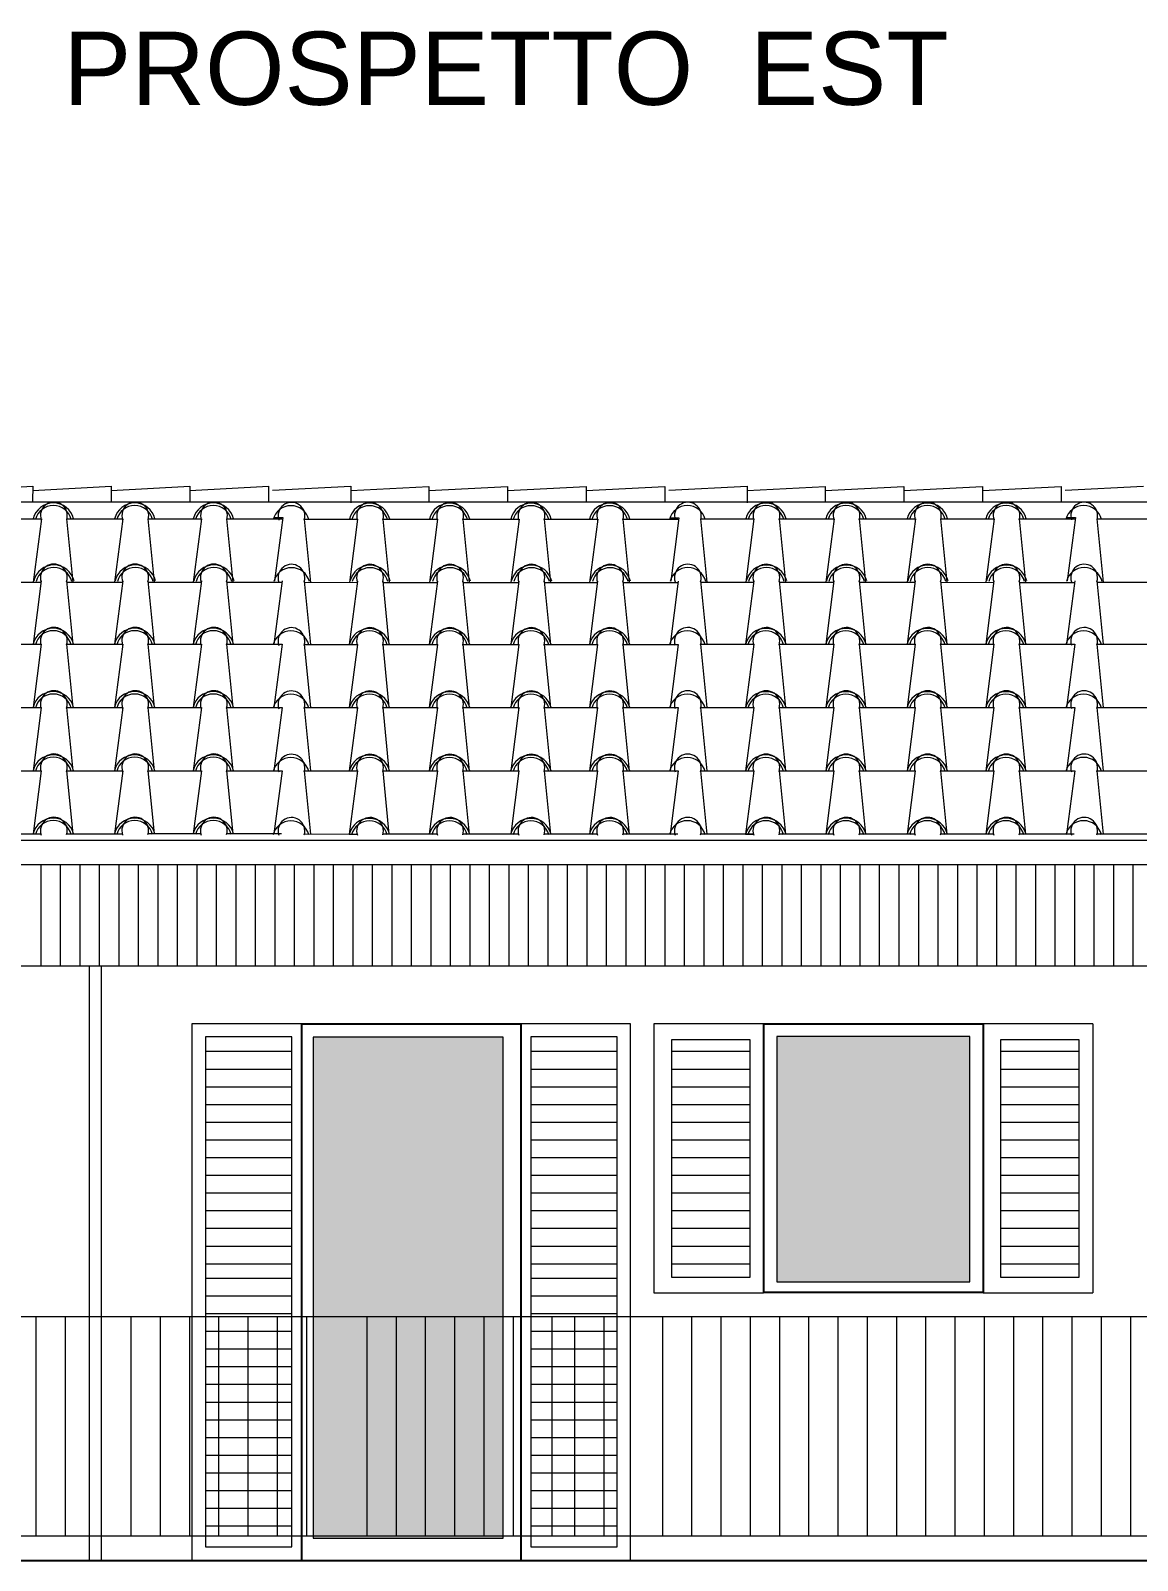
# Model space of a CAD drawing. Header units: millimetres. Extents: x -2768 to 386734, y -140 to 258833.
# Drawn here: x 194187 to 198727, y 143022 to 149295 of the extents above; entities that cross this region are included whole.
import ezdxf

# ---------------------------------------------------------------- set-up
doc = ezdxf.new("R2010")
doc.units = ezdxf.units.MM
for name, color, linetype, lineweight in [('parapetto', 251, 'Continuous', 9), ('PROIEZIONI', 145, 'Continuous', 5), ('rilievo', 7, 'Continuous', 25), ('TETTO', 6, 'Continuous', 20), ('TRATTEGGIO_tetto', 1, 'Continuous', 0), ('VARIE', 4, 'Continuous', 13)]:
    doc.layers.add(name, color=color, linetype=linetype, lineweight=lineweight)
doc.styles.add('Annotativa', font='arial.ttf')

msp = doc.modelspace()

# ---------------------------------------------------------------- hatches: boundary and pattern name
at = {"layer": 'rilievo', "linetype": 'ByBlock', "ltscale": 0.13}
h = msp.add_hatch(color=254, dxfattribs=at)
h.set_gradient(color1=(196, 192, 195), one_color=1)
h.paths.add_polyline_path([(195346, 145167.6), (195346, 143112.9), (196125.4, 143112.9), (196125.4, 145167.6)])
h = msp.add_hatch(color=254, dxfattribs=at)
h.set_gradient(color1=(196, 192, 195), one_color=1)
h.paths.add_polyline_path([(197248.4, 145170), (197248.4, 144164.9), (198039.4, 144164.9), (198039.4, 145170)])

# ---------------------------------------------------------------- linework, layer by layer
at = {"layer": 'parapetto', "ltscale": 0.13}
for p, q in [((194228.3, 145874.8), (194228.3, 145458.2)), ((194308.3, 145874.8), (194308.3, 145458.2)), ((194308.3, 145874.8), (194308.3, 145458.2)), ((194388.3, 145874.8), (194388.3, 145458.2)), ((194468.3, 145874.8), (194468.3, 145458.2)), ((194548.3, 145874.8), (194548.3, 145458.2)), ((194628.3, 145874.8), (194628.3, 145458.2)), ((194708.3, 145874.8), (194708.3, 145458.2)), ((194788.3, 145874.8), (194788.3, 145458.2)), ((194868.3, 145874.8), (194868.3, 145458.2)), ((194868.3, 145874.8), (194868.3, 145458.2)), ((194948.3, 145874.8), (194948.3, 145458.2)), ((195028.3, 145874.8), (195028.3, 145458.2)), ((195108.3, 145874.8), (195108.3, 145458.2)), ((195188.3, 145874.8), (195188.3, 145458.2)), ((195268.3, 145874.8), (195268.3, 145458.2)), ((195348.3, 145874.8), (195348.3, 145458.2)), ((195428.3, 145874.8), (195428.3, 145458.2)), ((195428.3, 145874.8), (195428.3, 145458.2)), ((195508.3, 145874.8), (195508.3, 145458.2)), ((195588.3, 145874.8), (195588.3, 145458.2)), ((195668.3, 145874.8), (195668.3, 145458.2)), ((195748.3, 145874.8), (195748.3, 145458.2)), ((195828.3, 145874.8), (195828.3, 145458.2)), ((195908.3, 145874.8), (195908.3, 145458.2)), ((195988.3, 145874.8), (195988.3, 145458.2)), ((195988.3, 145874.8), (195988.3, 145458.2)), ((196068.3, 145874.8), (196068.3, 145458.2)), ((196148.3, 145874.8), (196148.3, 145458.2)), ((196228.3, 145874.8), (196228.3, 145458.2)), ((196308.3, 145874.8), (196308.3, 145458.2)), ((196388.3, 145874.8), (196388.3, 145458.2)), ((196468.3, 145874.8), (196468.3, 145458.2)), ((196548.3, 145874.8), (196548.3, 145458.2)), ((196548.3, 145874.8), (196548.3, 145458.2)), ((196628.3, 145874.8), (196628.3, 145458.2)), ((196708.3, 145874.8), (196708.3, 145458.2)), ((196788.3, 145874.8), (196788.3, 145458.2)), ((196868.3, 145874.8), (196868.3, 145458.2)), ((196948.3, 145874.8), (196948.3, 145458.2)), ((197028.3, 145874.8), (197028.3, 145458.2)), ((197108.3, 145874.8), (197108.3, 145458.2)), ((197108.3, 145874.8), (197108.3, 145458.2)), ((197188.3, 145874.8), (197188.3, 145458.2)), ((197268.3, 145874.8), (197268.3, 145458.2)), ((197348.3, 145874.8), (197348.3, 145458.2)), ((197428.3, 145874.8), (197428.3, 145458.2)), ((197508.3, 145874.8), (197508.3, 145458.2)), ((197588.3, 145874.8), (197588.3, 145458.2)), ((197668.3, 145874.8), (197668.3, 145458.2)), ((197668.3, 145874.8), (197668.3, 145458.2)), ((197748.3, 145874.8), (197748.3, 145458.2)), ((197828.3, 145874.8), (197828.3, 145458.2)), ((197908.3, 145874.8), (197908.3, 145458.2)), ((197988.3, 145874.8), (197988.3, 145458.2)), ((198068.3, 145874.8), (198068.3, 145458.2)), ((198148.3, 145874.8), (198148.3, 145458.2)), ((198228.3, 145874.8), (198228.3, 145458.2)), ((198228.3, 145874.8), (198228.3, 145458.2)), ((198308.3, 145874.8), (198308.3, 145458.2)), ((198388.3, 145874.8), (198388.3, 145458.2)), ((198468.3, 145874.8), (198468.3, 145458.2)), ((198548.3, 145874.8), (198548.3, 145458.2)), ((198628.3, 145874.8), (198628.3, 145458.2)), ((198708.3, 145874.8), (198708.3, 145458.2)), ((194428.3, 143022.3), (194428.3, 145458.2)), ((194428.3, 143022.3), (194428.3, 145458.2)), ((194478.3, 143022.3), (194478.3, 145458.2)), ((198543.7, 145222.3), (198543.7, 144119.3)), ((194904.3, 145109.7), (195227.3, 145109.7)), ((194904.3, 145109.7), (195258.1, 145109.7)), ((196239.3, 145109.7), (196562.3, 145109.7)), ((196239.3, 145109.7), (196593.1, 145109.7)), ((196815.4, 145109.7), (197138.3, 145109.7)), ((198165.4, 145109.7), (198488.3, 145109.7)), ((194904.3, 145037.1), (195258.1, 145037.1)), ((196239.3, 145037.1), (196593.1, 145037.1)), ((196815.4, 145037.1), (197138.3, 145037.1)), ((198165.4, 145037.1), (198488.3, 145037.1)), ((194904.3, 144964.5), (195258.1, 144964.5)), ((196239.3, 144964.5), (196593.1, 144964.5)), ((196815.4, 144964.5), (197138.3, 144964.5)), ((198165.4, 144964.5), (198488.3, 144964.5)), ((194904.3, 144892), (195258.1, 144892)), ((196239.3, 144892), (196593.1, 144892)), ((196815.4, 144892), (197138.3, 144892)), ((198165.4, 144892), (198488.3, 144892)), ((194904.3, 144819.4), (195258.1, 144819.4)), ((196239.3, 144819.4), (196593.1, 144819.4)), ((196815.4, 144819.4), (197138.3, 144819.4)), ((198165.4, 144819.4), (198488.3, 144819.4)), ((194904.3, 144746.8), (195258.1, 144746.8)), ((196239.3, 144746.8), (196593.1, 144746.8)), ((196815.4, 144746.8), (197138.3, 144746.8)), ((198165.4, 144746.8), (198488.3, 144746.8)), ((194904.3, 144674.2), (195258.1, 144674.2)), ((196239.3, 144674.2), (196593.1, 144674.2)), ((196815.4, 144674.2), (197138.3, 144674.2)), ((198165.4, 144674.2), (198488.3, 144674.2)), ((194904.3, 144601.7), (195258.1, 144601.7)), ((196239.3, 144601.7), (196593.1, 144601.7)), ((196815.4, 144601.7), (197138.3, 144601.7)), ((198165.4, 144601.7), (198488.3, 144601.7)), ((194904.3, 144529.1), (195258.1, 144529.1)), ((196239.3, 144529.1), (196593.1, 144529.1)), ((196815.4, 144529.1), (197138.3, 144529.1)), ((198165.4, 144529.1), (198488.3, 144529.1)), ((194904.3, 144456.5), (195258.1, 144456.5)), ((196239.3, 144456.5), (196593.1, 144456.5)), ((196815.4, 144456.5), (197138.3, 144456.5)), ((198165.4, 144456.5), (198488.3, 144456.5)), ((194904.3, 144384), (195258.1, 144384)), ((196239.3, 144384), (196593.1, 144384)), ((196815.4, 144384), (197138.3, 144384)), ((198165.4, 144384), (198488.3, 144384)), ((194904.3, 144311.4), (195258.1, 144311.4)), ((196239.3, 144311.4), (196593.1, 144311.4)), ((196815.4, 144311.4), (197138.3, 144311.4)), ((198165.4, 144311.4), (198488.3, 144311.4)), ((194904.3, 144238.8), (195258.1, 144238.8)), ((196239.3, 144238.8), (196593.1, 144238.8)), ((196815.4, 144238.8), (197138.3, 144238.8)), ((198165.4, 144238.8), (198488.3, 144238.8)), ((194904.3, 144179.7), (195227.3, 144179.7)), ((194904.3, 144179.7), (195258.1, 144179.7)), ((196239.3, 144179.7), (196562.3, 144179.7)), ((196239.3, 144179.7), (196593.1, 144179.7)), ((194904.3, 144107.1), (195258.1, 144107.1)), ((196239.3, 144107.1), (196593.1, 144107.1)), ((190366.2, 144022.3), (206128.3, 144022.3)), ((194208.3, 144022.3), (194208.3, 143122.3)), ((194328.3, 144022.3), (194328.3, 143122.3)), ((194428.3, 143022.3), (194428.3, 144022.3)), ((194598.3, 144022.3), (194598.3, 143122.3)), ((194718.3, 144022.3), (194718.3, 143122.3)), ((194838.3, 144022.3), (194838.3, 143122.3)), ((194904.3, 144034.5), (195258.1, 144034.5)), ((194958.3, 144022.3), (194958.3, 143122.3)), ((195078.3, 144022.3), (195078.3, 143122.3)), ((195198.3, 144022.3), (195198.3, 143122.3)), ((195318.3, 144022.3), (195318.3, 143122.3)), ((195566, 144022.3), (195566, 143122.3)), ((195686, 144022.3), (195686, 143122.3)), ((195806, 144022.3), (195806, 143122.3)), ((195926, 144022.3), (195926, 143122.3)), ((196046, 144022.3), (196046, 143122.3)), ((196166, 144022.3), (196166, 143122.3)), ((196239.3, 144034.5), (196593.1, 144034.5)), ((196324.9, 144022.3), (196324.9, 143122.3)), ((196418.3, 144022.3), (196418.3, 143122.3)), ((196538.3, 144022.3), (196538.3, 143122.3)), ((196778.3, 144022.3), (196778.3, 143122.3)), ((196898.3, 144022.3), (196898.3, 143122.3)), ((197018.3, 144022.3), (197018.3, 143122.3)), ((197138.3, 144022.3), (197138.3, 143122.3)), ((197258.3, 144022.3), (197258.3, 143122.3)), ((197378.3, 144022.3), (197378.3, 143122.3)), ((197498.3, 144022.3), (197498.3, 143122.3)), ((197618.3, 144022.3), (197618.3, 143122.3)), ((197738.3, 144022.3), (197738.3, 143122.3)), ((197858.3, 144022.3), (197858.3, 143122.3)), ((197978.3, 144022.3), (197978.3, 143122.3)), ((198098.3, 144022.3), (198098.3, 143122.3)), ((198218.3, 144022.3), (198218.3, 143122.3)), ((198338.3, 144022.3), (198338.3, 143122.3)), ((198458.3, 144022.3), (198458.3, 143122.3)), ((198578.3, 144022.3), (198578.3, 143122.3)), ((198698.3, 144022.3), (198698.3, 143122.3)), ((194904.3, 143962), (195258.1, 143962)), ((196239.3, 143962), (196593.1, 143962)), ((194904.3, 143889.4), (195258.1, 143889.4)), ((196239.3, 143889.4), (196593.1, 143889.4)), ((194904.3, 143816.8), (195258.1, 143816.8)), ((196239.3, 143816.8), (196593.1, 143816.8)), ((194904.3, 143744.3), (195258.1, 143744.3)), ((196239.3, 143744.3), (196593.1, 143744.3)), ((194904.3, 143671.7), (195258.1, 143671.7)), ((196239.3, 143671.7), (196593.1, 143671.7)), ((194904.3, 143599.1), (195258.1, 143599.1)), ((196239.3, 143599.1), (196593.1, 143599.1)), ((194904.3, 143526.6), (195258.1, 143526.6)), ((196239.3, 143526.6), (196593.1, 143526.6)), ((194904.3, 143454), (195258.1, 143454)), ((196239.3, 143454), (196593.1, 143454)), ((194904.3, 143381.4), (195258.1, 143381.4)), ((196239.3, 143381.4), (196593.1, 143381.4)), ((194904.3, 143308.8), (195258.1, 143308.8)), ((196239.3, 143308.8), (196593.1, 143308.8)), ((194904.3, 143236.3), (195258.1, 143236.3)), ((196239.3, 143236.3), (196593.1, 143236.3)), ((194904.3, 143163.7), (195258.1, 143163.7)), ((196239.3, 143163.7), (196593.1, 143163.7)), ((206128.3, 143120.2), (190308.3, 143122.3))]:
    msp.add_line(p, q, dxfattribs=at)
for points in [[(194848.3, 145222.3), (194848.3, 143022.3), (195298.3, 143022.3), (195298.3, 145222.3)], [(196198.3, 145222.3), (196198.3, 143022.3), (196648.3, 143022.3), (196648.3, 145222.3)], [(194904.3, 145168.8), (194904.3, 143077.9), (195258.1, 143077.9), (195258.1, 145168.8)], [(195346, 145167.6), (195346, 143112.9), (196125.4, 143112.9), (196125.4, 145167.6)], [(196239.3, 145168.8), (196239.3, 143077.9), (196593.1, 143077.9), (196593.1, 145168.8)], [(196815.4, 145157.2), (196815.4, 144183.9), (197138.3, 144183.9), (197138.3, 145157.2)], [(197248.4, 145170), (197248.4, 144164.9), (198039.4, 144164.9), (198039.4, 145170)], [(198165.4, 145157.2), (198165.4, 144183.9), (198488.3, 144183.9), (198488.3, 145157.2)]]:
    msp.add_lwpolyline(points, close=True, dxfattribs=at)
for points in [[(197193.7, 145222.3), (196743.7, 145222.3), (196743.7, 144119.3), (197193.7, 144119.3)], [(198543.7, 145222.3), (198093.7, 145222.3), (198093.7, 144119.3), (198543.7, 144119.3)]]:
    msp.add_lwpolyline(points, dxfattribs=at)
at = {"layer": 'PROIEZIONI'}
for p, q in [((203641.8, 147361.9), (191228.3, 147361.9)), ((191228.3, 145975.1), (205161.4, 145975.1))]:
    msp.add_line(p, q, dxfattribs=at)
at = {"layer": 'rilievo', "ltscale": 0.13}
for p, q in [((195298.3, 145222.3), (195298.3, 143022.3)), ((195298.3, 145222.3), (196198.3, 145222.3)), ((196198.3, 145222.3), (196198.3, 143022.3)), ((197193.7, 145222.3), (197193.7, 144122.3)), ((197193.7, 145222.3), (198093.7, 145222.3)), ((198093.7, 145222.3), (198093.7, 144122.3)), ((197193.7, 144122.3), (198093.7, 144122.3)), ((190308.3, 143022.3), (206128.3, 143022.3))]:
    msp.add_line(p, q, dxfattribs=at)
at = {"layer": 'TETTO'}
msp.add_line((191228.3, 145875.1), (205161.4, 145875.1), dxfattribs=at)
at = {"layer": 'TRATTEGGIO_tetto'}
for p, q in [((193875.2, 147409.7), (194195.4, 147426.4)), ((194195.4, 147426.4), (194195.3, 147365.4)), ((194195.4, 147409.6), (194517.9, 147426.5)), ((194517.9, 147409.7), (194840.5, 147426.6)), ((194517.9, 147426.5), (194517.9, 147362.4)), ((194840.5, 147426.6), (194840.4, 147362.5)), ((194840.5, 147409.7), (195163, 147426.6)), ((195163, 147426.6), (195163, 147361.6)), ((195178.9, 147410.1), (195500.5, 147426.9)), ((195500.5, 147426.9), (195500.5, 147358)), ((195500.5, 147408.7), (195820.7, 147425.4)), ((195820.7, 147408.6), (196143.3, 147425.5)), ((195820.7, 147425.4), (195820.7, 147364.4)), ((196143.3, 147425.5), (196143.2, 147361.4)), ((196143.3, 147408.7), (196465.8, 147425.6)), ((196465.8, 147425.6), (196465.8, 147361.5)), ((196465.8, 147408.7), (196788.4, 147425.6)), ((196788.4, 147425.6), (196788.4, 147360.6)), ((196804.9, 147410.6), (197126.4, 147427.4)), ((197126.4, 147427.4), (197126.4, 147358.5)), ((197126.4, 147409.2), (197446.6, 147426)), ((197446.6, 147426), (197446.6, 147364.9)), ((197446.6, 147409.1), (197769.2, 147426)), ((197769.2, 147426), (197769.1, 147362)), ((197769.2, 147409.2), (198091.8, 147426.1)), ((198091.7, 147409.3), (198414.3, 147426.2)), ((198091.8, 147426.1), (198091.7, 147362.1)), ((198414.3, 147426.2), (198414.3, 147361.2)), ((198430.6, 147410.7), (198752.2, 147427.5)), ((194007.3, 147293.1), (194229.4, 147293.1)), ((194197.4, 147293.1), (194231.3, 147293.1)), ((194231.3, 147293.1), (194197.4, 147033.6)), ((194334.6, 147293.1), (194360.5, 147033.6)), ((194335.7, 147293.1), (194563.1, 147293.1)), ((194531.2, 147293.1), (194565, 147293.1)), ((194565, 147293.1), (194531.2, 147033.6)), ((194668.3, 147293.1), (194694.2, 147033.6)), ((194669.4, 147293.1), (194885.8, 147293.1)), ((194853.8, 147293.1), (194887.7, 147293.1)), ((194887.7, 147293.1), (194853.8, 147033.6)), ((194991, 147293.1), (195016.9, 147033.6)), ((194992.1, 147293.1), (195216.9, 147293.1)), ((195187.2, 147298.5), (195221, 147298.5)), ((195221, 147298.5), (195187.2, 147038.9)), ((195309.3, 147292.1), (195335.1, 147032.6)), ((195310.3, 147292.1), (195526.4, 147292.1)), ((195494.4, 147292.1), (195528.2, 147292.1)), ((195528.2, 147292.1), (195494.4, 147032.6)), ((195631.6, 147292.1), (195657.4, 147032.6)), ((195632.6, 147292.1), (195854.8, 147292.1)), ((195822.8, 147292.1), (195856.6, 147292.1)), ((195856.6, 147292.1), (195822.8, 147032.6)), ((195960, 147292.1), (195985.8, 147032.6)), ((195961, 147292.1), (196188.5, 147292.1)), ((196156.5, 147292.1), (196190.4, 147292.1)), ((196190.4, 147292.1), (196156.5, 147032.6)), ((196293.7, 147292.1), (196319.5, 147032.6)), ((196294.8, 147292.1), (196511.2, 147292.1)), ((196479.2, 147292.1), (196513, 147292.1)), ((196513, 147292.1), (196479.2, 147032.6)), ((196616.4, 147292.1), (196642.2, 147032.6)), ((196617.5, 147292.1), (196842.2, 147292.1)), ((196812.5, 147297.5), (196846.4, 147297.5)), ((196846.4, 147297.5), (196812.5, 147037.9)), ((196935.2, 147292.7), (196961, 147033.2)), ((196936.3, 147292.7), (197152.3, 147292.7)), ((197120.3, 147292.7), (197154.2, 147292.7)), ((197154.2, 147292.7), (197120.3, 147033.2)), ((197257.5, 147292.7), (197283.3, 147033.2)), ((197258.6, 147292.7), (197480.7, 147292.7)), ((197448.7, 147292.7), (197482.5, 147292.7)), ((197482.5, 147292.7), (197448.7, 147033.2)), ((197585.9, 147292.7), (197611.7, 147033.2)), ((197587, 147292.7), (197814.4, 147292.7)), ((197782.4, 147292.7), (197816.3, 147292.7)), ((197816.3, 147292.7), (197782.4, 147033.2)), ((197919.6, 147292.7), (197945.5, 147033.2)), ((197920.7, 147292.7), (198137.1, 147292.7)), ((198105.1, 147292.7), (198139, 147292.7)), ((198139, 147292.7), (198105.1, 147033.2)), ((198242.3, 147292.7), (198268.1, 147033.2)), ((198243.4, 147292.7), (198468.2, 147292.7)), ((198438.4, 147298), (198472.3, 147298)), ((198472.3, 147298), (198438.4, 147038.5)), ((198560.9, 147292.7), (198586.8, 147033.2)), ((198562, 147292.7), (198778, 147292.7)), ((194006.3, 147033.5), (194230.1, 147033.4)), ((194230.9, 147038.9), (194197, 146779.4)), ((194334.2, 147038.9), (194360, 146779.4)), ((194334.8, 147033.3), (194563.8, 147033.2)), ((194564.6, 147038.9), (194530.7, 146779.4)), ((194667.9, 147038.9), (194693.8, 146779.4)), ((194668.5, 147033.1), (194886.5, 147033)), ((194887.3, 147038.9), (194853.4, 146779.4)), ((194990.6, 147038.9), (195016.5, 146779.4)), ((194991.2, 147033), (195217.6, 147032.8)), ((195218.3, 147038.9), (195184.5, 146779.4)), ((195308.8, 147037.9), (195334.7, 146778.4)), ((195309.4, 147032.7), (195527.1, 147032.5)), ((195527.8, 147037.9), (195494, 146778.4)), ((195631.1, 147037.9), (195657, 146778.4)), ((195631.7, 147032.5), (195855.5, 147032.4)), ((195856.2, 147037.9), (195822.3, 146778.4)), ((195959.5, 147037.9), (195985.4, 146778.4)), ((195960.1, 147032.3), (196189.2, 147032.2)), ((196190, 147037.9), (196156.1, 146778.4)), ((196293.3, 147037.9), (196319.1, 146778.4)), ((196293.9, 147032.1), (196511.9, 147032)), ((196512.6, 147037.9), (196478.8, 146778.4)), ((196616, 147037.9), (196641.8, 146778.4)), ((196616.6, 147032), (196842.9, 147031.8)), ((196843.7, 147037.9), (196809.8, 146778.4)), ((196934.8, 147038.5), (196960.6, 146779)), ((196935.3, 147033.2), (197153, 147033.1)), ((197153.7, 147038.5), (197119.9, 146779)), ((197257.1, 147038.5), (197282.9, 146779)), ((197257.6, 147033), (197481.4, 147032.9)), ((197482.1, 147038.5), (197448.3, 146779)), ((197585.5, 147038.5), (197611.3, 146779)), ((197586, 147032.9), (197815.1, 147032.7)), ((197815.9, 147038.5), (197782, 146779)), ((197919.2, 147038.5), (197945.1, 146779)), ((197919.8, 147032.7), (198137.8, 147032.6)), ((198138.5, 147038.5), (198104.7, 146779)), ((198241.9, 147038.5), (198267.7, 146779)), ((198242.5, 147032.5), (198468.8, 147032.4)), ((198469.6, 147038.5), (198435.8, 146779)), ((198560.5, 147038.5), (198586.3, 146779)), ((198561, 147033.3), (198778.8, 147033.1)), ((194006.9, 146779.4), (194229, 146779.4)), ((194197, 146779.4), (194230.9, 146779.4)), ((194230.9, 146779.4), (194197, 146519.9)), ((194334.2, 146779.4), (194360, 146519.9)), ((194335.3, 146779.4), (194562.7, 146779.4)), ((194530.7, 146779.4), (194564.6, 146779.4)), ((194564.6, 146779.4), (194530.7, 146519.9)), ((194667.9, 146779.4), (194693.8, 146519.9)), ((194669, 146779.4), (194885.4, 146779.4)), ((194853.4, 146779.4), (194887.3, 146779.4)), ((194887.3, 146779.4), (194853.4, 146519.9)), ((194990.6, 146779.4), (195016.5, 146519.9)), ((194991.7, 146779.4), (195216.5, 146779.4)), ((195184.5, 146779.4), (195218.3, 146779.4)), ((195218.3, 146779.4), (195184.5, 146519.9)), ((195308.8, 146778.4), (195334.7, 146518.9)), ((195309.9, 146778.4), (195525.9, 146778.4)), ((195494, 146778.4), (195527.8, 146778.4)), ((195527.8, 146778.4), (195494, 146518.9)), ((195631.1, 146778.4), (195657, 146518.9)), ((195632.2, 146778.4), (195854.3, 146778.4)), ((195856.2, 146778.4), (195822.3, 146518.9)), ((195822.4, 146778.4), (195856.2, 146778.4)), ((195959.5, 146778.4), (195985.4, 146518.9)), ((195960.6, 146778.4), (196188.1, 146778.4)), ((196156.1, 146778.4), (196190, 146778.4)), ((196190, 146778.4), (196156.1, 146518.9)), ((196293.3, 146778.4), (196319.1, 146518.9)), ((196294.4, 146778.4), (196510.8, 146778.4)), ((196478.8, 146778.4), (196512.6, 146778.4)), ((196512.6, 146778.4), (196478.8, 146518.9)), ((196616, 146778.4), (196641.8, 146518.9)), ((196617, 146778.4), (196841.8, 146778.4)), ((196809.8, 146778.4), (196843.7, 146778.4)), ((196843.7, 146778.4), (196809.8, 146518.9)), ((196934.8, 146779), (196960.6, 146519.5)), ((196935.8, 146779), (197151.9, 146779)), ((197119.9, 146779), (197153.7, 146779)), ((197153.7, 146779), (197119.9, 146519.5)), ((197257.1, 146779), (197282.9, 146519.5)), ((197258.1, 146779), (197480.3, 146779)), ((197448.3, 146779), (197482.1, 146779)), ((197482.1, 146779), (197448.3, 146519.5)), ((197585.5, 146779), (197611.3, 146519.5)), ((197586.5, 146779), (197814, 146779)), ((197782, 146779), (197815.9, 146779)), ((197815.9, 146779), (197782, 146519.5)), ((197919.2, 146779), (197945.1, 146519.5)), ((197920.3, 146779), (198136.7, 146779)), ((198104.7, 146779), (198138.5, 146779)), ((198138.5, 146779), (198104.7, 146519.5)), ((198241.9, 146779), (198267.7, 146519.5)), ((198243, 146779), (198467.7, 146779)), ((198435.8, 146779), (198469.6, 146779)), ((198469.6, 146779), (198435.8, 146519.5)), ((198560.5, 146779), (198586.3, 146519.5)), ((198561.6, 146779), (198777.6, 146779)), ((194006.9, 146519.9), (194229, 146519.9)), ((194197, 146519.9), (194230.9, 146519.9)), ((194230.9, 146519.9), (194197, 146260.4)), ((194334.2, 146519.9), (194360, 146260.4)), ((194335.3, 146519.9), (194562.7, 146519.9)), ((194530.7, 146519.9), (194564.6, 146519.9)), ((194564.6, 146519.9), (194530.7, 146260.4)), ((194667.9, 146519.9), (194693.8, 146260.4)), ((194669, 146519.9), (194885.4, 146519.9)), ((194853.4, 146519.9), (194887.3, 146519.9)), ((194887.3, 146519.9), (194853.4, 146260.4)), ((194990.6, 146519.9), (195016.5, 146260.4)), ((194991.7, 146519.9), (195216.5, 146519.9)), ((195184.5, 146519.9), (195218.3, 146519.9)), ((195218.3, 146519.9), (195184.5, 146260.4)), ((195308.8, 146518.9), (195334.7, 146259.4)), ((195309.9, 146518.9), (195525.9, 146518.9)), ((195494, 146518.9), (195527.8, 146518.9)), ((195527.8, 146518.9), (195494, 146259.4)), ((195631.1, 146518.9), (195657, 146259.4)), ((195632.2, 146518.9), (195854.3, 146518.9)), ((195856.2, 146518.9), (195822.3, 146259.4)), ((195822.4, 146518.9), (195856.2, 146518.9)), ((195959.5, 146518.9), (195985.4, 146259.4)), ((195960.6, 146518.9), (196188.1, 146518.9)), ((196156.1, 146518.9), (196190, 146518.9)), ((196190, 146518.9), (196156.1, 146259.4)), ((196293.3, 146518.9), (196319.1, 146259.4)), ((196294.4, 146518.9), (196510.8, 146518.9)), ((196478.8, 146518.9), (196512.6, 146518.9)), ((196512.6, 146518.9), (196478.8, 146259.4)), ((196616, 146518.9), (196641.8, 146259.4)), ((196617, 146518.9), (196841.8, 146518.9)), ((196809.8, 146518.9), (196843.7, 146518.9)), ((196843.7, 146518.9), (196809.8, 146259.4)), ((196934.8, 146519.5), (196960.6, 146259.9)), ((196935.8, 146519.5), (197151.9, 146519.5)), ((197119.9, 146519.5), (197153.7, 146519.5)), ((197153.7, 146519.5), (197119.9, 146259.9)), ((197257.1, 146519.5), (197282.9, 146259.9)), ((197258.1, 146519.5), (197480.3, 146519.5)), ((197448.3, 146519.5), (197482.1, 146519.5)), ((197482.1, 146519.5), (197448.3, 146259.9)), ((197585.5, 146519.5), (197611.3, 146259.9)), ((197586.5, 146519.5), (197814, 146519.5)), ((197782, 146519.5), (197815.9, 146519.5)), ((197815.9, 146519.5), (197782, 146259.9)), ((197919.2, 146519.5), (197945.1, 146259.9)), ((197920.3, 146519.5), (198136.7, 146519.5)), ((198104.7, 146519.5), (198138.5, 146519.5)), ((198138.5, 146519.5), (198104.7, 146259.9)), ((198241.9, 146519.5), (198267.7, 146259.9)), ((198243, 146519.5), (198467.7, 146519.5)), ((198435.8, 146519.5), (198469.6, 146519.5)), ((198469.6, 146519.5), (198435.8, 146259.9)), ((198560.5, 146519.5), (198586.3, 146260)), ((198561.6, 146519.5), (198777.6, 146519.5)), ((194006.9, 146260.4), (194229, 146260.4)), ((194197, 146260.4), (194230.9, 146260.4)), ((194230.9, 146260.4), (194197, 146000.8)), ((194334.2, 146260.4), (194360, 146000.8)), ((194335.3, 146260.4), (194562.7, 146260.4)), ((194530.7, 146260.4), (194564.6, 146260.4)), ((194564.6, 146260.4), (194530.7, 146000.8)), ((194667.9, 146260.4), (194693.8, 146000.8)), ((194669, 146260.4), (194885.4, 146260.4)), ((194853.4, 146260.4), (194887.3, 146260.4)), ((194887.3, 146260.4), (194853.4, 146000.8)), ((194990.6, 146260.4), (195016.5, 146000.8)), ((194991.7, 146260.4), (195216.5, 146260.4)), ((195184.5, 146260.4), (195218.3, 146260.4)), ((195218.3, 146260.4), (195184.5, 146000.8)), ((195308.8, 146259.4), (195334.7, 145999.9)), ((195309.9, 146259.4), (195525.9, 146259.4)), ((195494, 146259.4), (195527.8, 146259.4)), ((195527.8, 146259.4), (195494, 145999.9)), ((195631.1, 146259.4), (195657, 145999.9)), ((195632.2, 146259.4), (195854.3, 146259.4)), ((195856.2, 146259.4), (195822.3, 145999.9)), ((195822.4, 146259.4), (195856.2, 146259.4)), ((195959.5, 146259.4), (195985.4, 145999.9)), ((195960.6, 146259.4), (196188.1, 146259.4)), ((196156.1, 146259.4), (196190, 146259.4)), ((196190, 146259.4), (196156.1, 145999.9)), ((196293.3, 146259.4), (196319.1, 145999.9)), ((196294.4, 146259.4), (196510.8, 146259.4)), ((196478.8, 146259.4), (196512.6, 146259.4)), ((196512.6, 146259.4), (196478.8, 145999.9)), ((196616, 146259.4), (196641.8, 145999.9)), ((196617, 146259.4), (196841.8, 146259.4)), ((196809.8, 146259.4), (196843.7, 146259.4)), ((196843.7, 146259.4), (196809.8, 145999.9)), ((196934.8, 146259.9), (196960.6, 146000.4)), ((196935.8, 146259.9), (197151.9, 146259.9)), ((197119.9, 146259.9), (197153.7, 146259.9)), ((197153.7, 146259.9), (197119.9, 146000.4)), ((197257.1, 146259.9), (197282.9, 146000.4)), ((197258.1, 146259.9), (197480.3, 146259.9)), ((197448.3, 146259.9), (197482.1, 146259.9)), ((197482.1, 146259.9), (197448.3, 146000.4)), ((197585.5, 146259.9), (197611.3, 146000.4)), ((197586.5, 146259.9), (197814, 146259.9)), ((197782, 146259.9), (197815.9, 146259.9)), ((197815.9, 146259.9), (197782, 146000.4)), ((197919.2, 146259.9), (197945.1, 146000.4)), ((197920.3, 146259.9), (198136.7, 146259.9)), ((198104.7, 146259.9), (198138.5, 146259.9)), ((198138.5, 146259.9), (198104.7, 146000.4)), ((198241.9, 146259.9), (198267.7, 146000.4)), ((198243, 146259.9), (198467.7, 146259.9)), ((198435.8, 146259.9), (198469.6, 146259.9)), ((198469.6, 146259.9), (198435.8, 146000.4)), ((198560.5, 146260), (198586.3, 146000.4)), ((198561.6, 146260), (198777.6, 146260)), ((194007.1, 146001.8), (194228.7, 146002)), ((194335.6, 146002), (194562.4, 146002.1)), ((194669.3, 146002.2), (194885.1, 146002.3)), ((194992.1, 146002.3), (195216.1, 146002.5)), ((195310.1, 146000.7), (195525.7, 146000.8)), ((195494, 145999.9), (195527.8, 145999.9)), ((195632.5, 146000.8), (195854.1, 146001)), ((195960.9, 146001), (196187.8, 146001.1)), ((196294.7, 146001.2), (196510.4, 146001.3)), ((196617.4, 146001.4), (196841.4, 146001.5)), ((196936, 146001.2), (197151.6, 146001.3)), ((197119.9, 146000.4), (197153.7, 146000.4)), ((197258.4, 146001.4), (197480, 146001.5)), ((197586.8, 146001.6), (197813.7, 146001.7)), ((197920.6, 146001.7), (198136.3, 146001.9)), ((198243.3, 146001.9), (198467.4, 146002)), ((198561.8, 146001.3), (198777.4, 146001.4))]:
    msp.add_line(p, q, dxfattribs=at)
for centre, radius, start, end in [((194280.3, 147272.7), 85.3, 13.8366, 166.1634), ((194280.3, 147272.7), 75.3, 13.8366, 166.1634), ((194282.5, 147306.8), 54.9, 342.57352, 199.11127), ((194614, 147272.7), 85.3, 13.8366, 166.1634), ((194614, 147272.7), 75.3, 13.8366, 166.1634), ((194616.3, 147306.8), 54.9, 342.57352, 199.11127), ((194936.7, 147272.7), 85.3, 13.8366, 166.1634), ((194936.7, 147272.7), 75.3, 13.8366, 166.1634), ((194939, 147306.8), 54.9, 342.57352, 199.11127), ((195254.9, 147271.7), 75.3, 13.8366, 166.1634), ((195257.2, 147305.8), 54.9, 342.57352, 199.11127), ((195577.2, 147271.7), 85.3, 13.8366, 166.1634), ((195577.2, 147271.7), 75.3, 13.8366, 166.1634), ((195579.5, 147305.8), 54.9, 342.57352, 199.11127), ((195905.6, 147271.7), 85.3, 13.8366, 166.1634), ((195905.6, 147271.7), 75.3, 13.8366, 166.1634), ((195907.9, 147305.8), 54.9, 342.57352, 199.11127), ((196239.4, 147271.7), 85.3, 13.8366, 166.1634), ((196239.4, 147271.7), 75.3, 13.8366, 166.1634), ((196241.6, 147305.8), 54.9, 342.57352, 199.11127), ((196562, 147271.7), 85.3, 13.8366, 166.1634), ((196562, 147271.7), 75.3, 13.8366, 166.1634), ((196564.3, 147305.8), 54.9, 342.57352, 199.11127), ((196880.8, 147272.3), 75.3, 13.8366, 166.1634), ((196883.1, 147306.3), 54.9, 342.57352, 199.11127), ((197203.1, 147272.3), 85.3, 13.8366, 166.1634), ((197203.1, 147272.3), 75.3, 13.8366, 166.1634), ((197205.4, 147306.3), 54.9, 342.57352, 199.11127), ((197531.5, 147272.3), 85.3, 13.8366, 166.1634), ((197531.5, 147272.3), 75.3, 13.8366, 166.1634), ((197533.8, 147306.3), 54.9, 342.57352, 199.11127), ((197865.3, 147272.3), 85.3, 13.8366, 166.1634), ((197865.3, 147272.3), 75.3, 13.8366, 166.1634), ((197867.6, 147306.3), 54.9, 342.57352, 199.11127), ((198188, 147272.3), 85.3, 13.8366, 166.1634), ((198188, 147272.3), 75.3, 13.8366, 166.1634), ((198190.2, 147306.3), 54.9, 342.57352, 199.11127), ((198506.6, 147272.3), 75.3, 13.8366, 166.1634), ((198508.8, 147306.3), 54.9, 342.57352, 199.11127), ((194282.5, 147018.5), 85.3, 13.8366, 166.1634), ((194282.5, 147018.5), 75.3, 13.8366, 166.1634), ((194282.1, 147052.6), 54.9, 342.57352, 199.11127), ((194616.3, 147018.5), 85.3, 13.8366, 166.1634), ((194616.3, 147018.5), 75.3, 13.8366, 166.1634), ((194615.9, 147052.6), 54.9, 342.57352, 199.11127), ((194938.9, 147018.5), 85.3, 13.8366, 166.1634), ((194938.9, 147018.5), 75.3, 13.8366, 166.1634), ((194938.5, 147052.6), 54.9, 342.57352, 199.11127), ((195256.8, 147051.6), 54.9, 342.57352, 199.11127), ((195579.5, 147017.5), 85.3, 13.8366, 166.1634), ((195579.1, 147051.6), 54.9, 342.57352, 199.11127), ((195907.9, 147017.5), 85.3, 13.8366, 166.1634), ((195907.5, 147051.6), 54.9, 342.57352, 199.11127), ((196241.6, 147017.5), 85.3, 13.8366, 166.1634), ((196241.2, 147051.6), 54.9, 342.57352, 199.11127), ((196564.3, 147017.5), 85.3, 13.8366, 166.1634), ((196563.9, 147051.6), 54.9, 342.57352, 199.11127), ((196882.7, 147052.1), 54.9, 342.57352, 199.11127), ((197205.4, 147018.1), 85.3, 13.8366, 166.1634), ((197205, 147052.1), 54.9, 342.57352, 199.11127), ((197533.8, 147018.1), 85.3, 13.8366, 166.1634), ((197533.4, 147052.1), 54.9, 342.57352, 199.11127), ((197867.5, 147018.1), 85.3, 13.8366, 166.1634), ((197867.1, 147052.1), 54.9, 342.57352, 199.11127), ((198190.2, 147018.1), 85.3, 13.8366, 166.1634), ((198189.8, 147052.1), 54.9, 342.57352, 199.11127), ((198508.4, 147052.1), 54.9, 342.57352, 199.11127), ((195257.2, 147017.5), 75.3, 13.8366, 166.1634), ((195579.5, 147017.5), 75.3, 13.8366, 166.1634), ((195907.9, 147017.5), 75.3, 13.8366, 166.1634), ((196241.6, 147017.5), 75.3, 13.8366, 166.1634), ((196564.3, 147017.5), 75.3, 13.8366, 166.1634), ((196883.1, 147018.1), 75.3, 13.8366, 166.1634), ((197205.4, 147018.1), 75.3, 13.8366, 166.1634), ((197533.8, 147018.1), 75.3, 13.8366, 166.1634), ((197867.5, 147018.1), 75.3, 13.8366, 166.1634), ((198190.2, 147018.1), 75.3, 13.8366, 166.1634), ((198508.8, 147018.1), 75.3, 13.8366, 166.1634), ((194279.9, 146759), 85.3, 13.8366, 166.1634), ((194282.1, 146793), 54.9, 342.57352, 199.11127), ((194613.6, 146759), 85.3, 13.8366, 166.1634), ((194615.9, 146793), 54.9, 342.57352, 199.11127), ((194936.3, 146759), 85.3, 13.8366, 166.1634), ((194938.5, 146793), 54.9, 342.57352, 199.11127), ((195256.8, 146792), 54.9, 342.57352, 199.11127), ((195576.8, 146758), 85.3, 13.8366, 166.1634), ((195579.1, 146792), 54.9, 342.57352, 199.11127), ((195905.2, 146758), 85.3, 13.8366, 166.1634), ((195907.5, 146792), 54.9, 342.57352, 199.11127), ((196238.9, 146758), 85.3, 13.8366, 166.1634), ((196241.2, 146792), 54.9, 342.57352, 199.11127), ((196561.6, 146758), 85.3, 13.8366, 166.1634), ((196563.9, 146792), 54.9, 342.57352, 199.11127), ((196882.7, 146792.6), 54.9, 342.57352, 199.11127), ((197202.7, 146758.6), 85.3, 13.8366, 166.1634), ((197205, 146792.6), 54.9, 342.57352, 199.11127), ((197531.1, 146758.6), 85.3, 13.8366, 166.1634), ((197533.4, 146792.6), 54.9, 342.57352, 199.11127), ((197864.9, 146758.6), 85.3, 13.8366, 166.1634), ((197867.1, 146792.6), 54.9, 342.57352, 199.11127), ((198187.5, 146758.6), 85.3, 13.8366, 166.1634), ((198189.8, 146792.6), 54.9, 342.57352, 199.11127), ((198508.4, 146792.6), 54.9, 342.57352, 199.11127), ((194279.9, 146759), 75.3, 13.8366, 166.1634), ((194613.6, 146759), 75.3, 13.8366, 166.1634), ((194936.3, 146759), 75.3, 13.8366, 166.1634), ((195254.5, 146758), 75.3, 13.8366, 166.1634), ((195576.8, 146758), 75.3, 13.8366, 166.1634), ((195905.2, 146758), 75.3, 13.8366, 166.1634), ((196238.9, 146758), 75.3, 13.8366, 166.1634), ((196561.6, 146758), 75.3, 13.8366, 166.1634), ((196880.4, 146758.6), 75.3, 13.8366, 166.1634), ((197202.7, 146758.6), 75.3, 13.8366, 166.1634), ((197531.1, 146758.6), 75.3, 13.8366, 166.1634), ((197864.9, 146758.6), 75.3, 13.8366, 166.1634), ((198187.5, 146758.6), 75.3, 13.8366, 166.1634), ((198506.2, 146758.6), 75.3, 13.8366, 166.1634), ((194279.9, 146499.5), 85.3, 13.8366, 166.1634), ((194279.9, 146499.5), 75.3, 13.8366, 166.1634), ((194282.1, 146533.5), 54.9, 342.57352, 199.11127), ((194613.6, 146499.5), 85.3, 13.8366, 166.1634), ((194613.6, 146499.5), 75.3, 13.8366, 166.1634), ((194615.9, 146533.5), 54.9, 342.57352, 199.11127), ((194936.3, 146499.5), 85.3, 13.8366, 166.1634), ((194936.3, 146499.5), 75.3, 13.8366, 166.1634), ((194938.5, 146533.5), 54.9, 342.57352, 199.11127), ((195254.5, 146498.5), 75.3, 13.8366, 166.1634), ((195256.8, 146532.5), 54.9, 342.57352, 199.11127), ((195576.8, 146498.5), 85.3, 13.8366, 166.1634), ((195576.8, 146498.5), 75.3, 13.8366, 166.1634), ((195579.1, 146532.5), 54.9, 342.57352, 199.11127), ((195905.2, 146498.5), 85.3, 13.8366, 166.1634), ((195905.2, 146498.5), 75.3, 13.8366, 166.1634), ((195907.5, 146532.5), 54.9, 342.57352, 199.11127), ((196238.9, 146498.5), 85.3, 13.8366, 166.1634), ((196238.9, 146498.5), 75.3, 13.8366, 166.1634), ((196241.2, 146532.5), 54.9, 342.57352, 199.11127), ((196561.6, 146498.5), 85.3, 13.8366, 166.1634), ((196561.6, 146498.5), 75.3, 13.8366, 166.1634), ((196563.9, 146532.5), 54.9, 342.57352, 199.11127), ((196880.4, 146499), 75.3, 13.8366, 166.1634), ((196882.7, 146533.1), 54.9, 342.57352, 199.11127), ((197202.7, 146499), 85.3, 13.8366, 166.1634), ((197202.7, 146499), 75.3, 13.8366, 166.1634), ((197205, 146533.1), 54.9, 342.57352, 199.11127), ((197531.1, 146499), 85.3, 13.8366, 166.1634), ((197531.1, 146499), 75.3, 13.8366, 166.1634), ((197533.4, 146533.1), 54.9, 342.57352, 199.11127), ((197864.9, 146499), 85.3, 13.8366, 166.1634), ((197864.9, 146499), 75.3, 13.8366, 166.1634), ((197867.1, 146533.1), 54.9, 342.57352, 199.11127), ((198187.5, 146499), 85.3, 13.8366, 166.1634), ((198187.5, 146499), 75.3, 13.8366, 166.1634), ((198189.8, 146533.1), 54.9, 342.57352, 199.11127), ((198506.2, 146499.1), 75.3, 13.8366, 166.1634), ((198508.4, 146533.1), 54.9, 342.57352, 199.11127), ((194279.9, 146240), 85.3, 13.8366, 166.1634), ((194279.9, 146240), 75.3, 13.8366, 166.1634), ((194282.1, 146274), 54.9, 342.57352, 199.11127), ((194613.6, 146240), 85.3, 13.8366, 166.1634), ((194613.6, 146240), 75.3, 13.8366, 166.1634), ((194615.9, 146274), 54.9, 342.57352, 199.11127), ((194936.3, 146240), 85.3, 13.8366, 166.1634), ((194936.3, 146240), 75.3, 13.8366, 166.1634), ((194938.5, 146274), 54.9, 342.57352, 199.11127), ((195254.5, 146239), 75.3, 13.8366, 166.1634), ((195256.8, 146273), 54.9, 342.57352, 199.11127), ((195576.8, 146239), 85.3, 13.8366, 166.1634), ((195576.8, 146239), 75.3, 13.8366, 166.1634), ((195579.1, 146273), 54.9, 342.57352, 199.11127), ((195905.2, 146239), 85.3, 13.8366, 166.1634), ((195905.2, 146239), 75.3, 13.8366, 166.1634), ((195907.5, 146273), 54.9, 342.57352, 199.11127), ((196238.9, 146239), 85.3, 13.8366, 166.1634), ((196238.9, 146239), 75.3, 13.8366, 166.1634), ((196241.2, 146273), 54.9, 342.57352, 199.11127), ((196561.6, 146239), 85.3, 13.8366, 166.1634), ((196561.6, 146239), 75.3, 13.8366, 166.1634), ((196563.9, 146273), 54.9, 342.57352, 199.11127), ((196880.4, 146239.5), 75.3, 13.8366, 166.1634), ((196882.7, 146273.5), 54.9, 342.57352, 199.11127), ((197202.7, 146239.5), 85.3, 13.8366, 166.1634), ((197202.7, 146239.5), 75.3, 13.8366, 166.1634), ((197205, 146273.5), 54.9, 342.57352, 199.11127), ((197531.1, 146239.5), 85.3, 13.8366, 166.1634), ((197531.1, 146239.5), 75.3, 13.8366, 166.1634), ((197533.4, 146273.5), 54.9, 342.57352, 199.11127), ((197864.9, 146239.5), 85.3, 13.8366, 166.1634), ((197864.9, 146239.5), 75.3, 13.8366, 166.1634), ((197867.1, 146273.5), 54.9, 342.57352, 199.11127), ((198187.5, 146239.5), 85.3, 13.8366, 166.1634), ((198187.5, 146239.5), 75.3, 13.8366, 166.1634), ((198189.8, 146273.5), 54.9, 342.57352, 199.11127), ((198506.2, 146239.6), 75.3, 13.8366, 166.1634), ((198508.4, 146273.6), 54.9, 342.57352, 199.11127), ((194279.9, 145980.4), 85.3, 13.8366, 166.1634), ((194279.9, 145980.4), 75.3, 13.8366, 166.1634), ((194282.1, 146014.5), 54.9, 342.57352, 199.11127), ((194613.6, 145980.4), 85.3, 13.8366, 166.1634), ((194613.6, 145980.4), 75.3, 13.8366, 166.1634), ((194615.9, 146014.5), 54.9, 342.57352, 199.11127), ((194936.3, 145980.4), 85.3, 13.8366, 166.1634), ((194936.3, 145980.4), 75.3, 13.8366, 166.1634), ((194938.5, 146014.5), 54.9, 342.57352, 199.11127), ((195254.5, 145979.4), 75.3, 13.8366, 166.1634), ((195256.8, 146013.5), 54.9, 342.57352, 199.11127), ((195576.8, 145979.4), 85.3, 13.8366, 166.1634), ((195576.8, 145979.4), 75.3, 13.8366, 166.1634), ((195579.1, 146013.5), 54.9, 342.57352, 199.11127), ((195905.2, 145979.4), 85.3, 13.8366, 166.1634), ((195905.2, 145979.4), 75.3, 13.8366, 166.1634), ((195907.5, 146013.5), 54.9, 342.57352, 199.11127), ((196238.9, 145979.4), 85.3, 13.8366, 166.1634), ((196238.9, 145979.4), 75.3, 13.8366, 166.1634), ((196241.2, 146013.5), 54.9, 342.57352, 199.11127), ((196561.6, 145979.4), 85.3, 13.8366, 166.1634), ((196561.6, 145979.4), 75.3, 13.8366, 166.1634), ((196563.9, 146013.5), 54.9, 342.57352, 199.11127), ((196880.4, 145980), 75.3, 13.8366, 166.1634), ((196882.7, 146014), 54.9, 342.57352, 199.11127), ((197202.7, 145980), 85.3, 13.8366, 166.1634), ((197202.7, 145980), 75.3, 13.8366, 166.1634), ((197205, 146014), 54.9, 342.57352, 199.11127), ((197531.1, 145980), 85.3, 13.8366, 166.1634), ((197531.1, 145980), 75.3, 13.8366, 166.1634), ((197533.4, 146014), 54.9, 342.57352, 199.11127), ((197864.9, 145980), 85.3, 13.8366, 166.1634), ((197864.9, 145980), 75.3, 13.8366, 166.1634), ((197867.1, 146014), 54.9, 342.57352, 199.11127), ((198187.5, 145980), 85.3, 13.8366, 166.1634), ((198187.5, 145980), 75.3, 13.8366, 166.1634), ((198189.8, 146014), 54.9, 342.57352, 199.11127), ((198506.2, 145980), 75.3, 13.8366, 166.1634), ((198508.4, 146014.1), 54.9, 342.57352, 199.11127)]:
    msp.add_arc(centre, radius, start, end, dxfattribs=at)
at = {"layer": 'VARIE', "ltscale": 0.13}
msp.add_line((206128.3, 145458.2), (192028.3, 145458.2), dxfattribs=at)

# ---------------------------------------------------------------- texts
at = {"layer": 'rilievo', "linetype": 'Continuous', "lineweight": 13, "ltscale": 0.13, "insert": (194320.3, 149290.5), "char_height": 300, "width": 9790.406, "attachment_point": 1, "style": 'Annotativa'}
msp.add_mtext('{PROSPETTO  EST}', dxfattribs=at)

doc.saveas('drawing.dxf')
